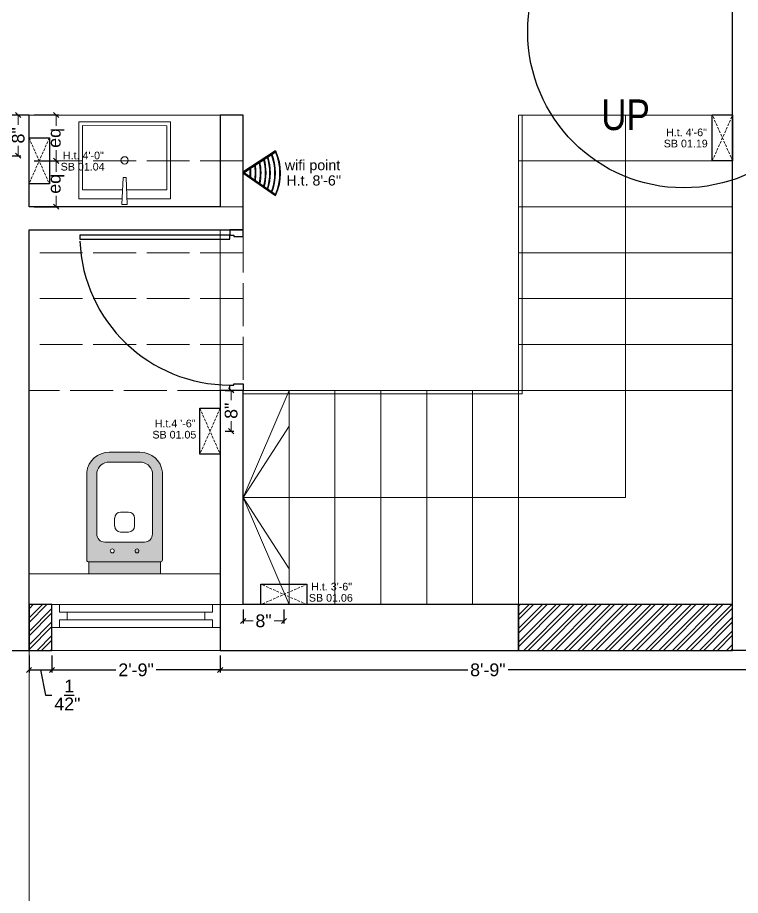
# Model space of a CAD drawing. Header units: millimetres. Extents: x 56222 to 3066687, y -650199 to -121287.
# Drawn here: x 147681.6 to 147823.4, y -179050.7 to -178878.5 of the extents above; entities that cross this region are included whole.
import ezdxf

# ---------------------------------------------------------------- set-up
doc = ezdxf.new("R2010")
doc.units = ezdxf.units.MM
doc.header["$MEASUREMENT"] = 0
doc.header["$PDMODE"] = 35
for name, pattern in [('ACAD_ISO02W100', [15, 12, -3]), ('DASHED', [0.75, 0.5, -0.25]), ('DASHED2', [0.375, 0.25, -0.125])]:
    doc.linetypes.add(name, pattern=pattern)
doc.layers.get('Defpoints').update_dxf_attribs({"color": 220})
for name, color, linetype, lineweight in [('$TD_AUDIT_GENERATED_(A0BDF17)', 32, 'Continuous', 30), ('dim05', 1, 'Continuous', 13), ('el', 7, 'Continuous', 20), ('ELEC-wires', 1, 'DASHED2', 13), ('Electrical', 84, 'Continuous', 30), ('FURNITURE', 32, 'Continuous', 9), ('GROUND FLOOR', 7, 'Continuous', 9), ('GROUND FLOOR  ( PLINE )', 251, 'Continuous', 30), ('GROUND FLOOR ( DW_RAIL )', 7, 'Continuous', 9), ('GROUND FLOOR ( STAIR )', 251, 'Continuous', 9), ('wall', 7, 'Continuous', 30), ('XX~SLAB ( BEAM )~ ( DIM )', 7, 'Continuous', 9)]:
    doc.layers.add(name, color=color, linetype=linetype, lineweight=lineweight)
for name, color, linetype in [('AR DOOR', 40, 'Continuous'), ('AR ELE-5', 134, 'Continuous'), ('GROUND FLOOR  ( Text )', 251, 'Continuous'), ('Labels and Texts', 8, 'Continuous')]:
    doc.layers.add(name, color=color, linetype=linetype)
doc.styles.add('Arial', font='arial.ttf')
doc.styles.add("Cn_BT_0'-0", font='swissc.ttf')
doc.styles.get("Standard").update_dxf_attribs({"font": 'arial.ttf', "height": 6})
doc.dimstyles.new('ISO-25', dxfattribs={"dimtxt": 2.5, "dimasz": 1, "dimexe": 0.5, "dimexo": 1, "dimtad": 0, "dimdec": 1, "dimlunit": 4, "dimtxsty": 'Standard', "dimblk": 'OBLIQUE', "dimcen": 2.5, "dimclrd": 1, "dimclre": 1, "dimclrt": 5, "dimadec": 0, "dimazin": 0, "dimtfac": 1, "dimtdec": 1, "dimtmove": 0, "dimatfit": 3, "dimfxl": 1, "dimlwd": -1, "dimarcsym": 0})

# ---------------------------------------------------------------- blocks, each defined once
blk = doc.blocks.new('*U255')
for points in [[(0, 0), (0, 1120), (-30, 1120), (-30, 0)], [(40, 0), (0, 0), (0, -30), (-10, -30), (-10, -100), (40, -100)], [(-1160, 0), (-1120, 0), (-1120, -30), (-1110, -30), (-1110, -100), (-1160, -100)]]:
    blk.add_lwpolyline(points, close=True)
at = {"layer": 'AR ELE-5', "linetype": 'ByBlock', "ltscale": 15}
blk.add_arc((1.6, -0.7), 1121.6, 92.37301, 179.96526, dxfattribs=at)
blk = doc.blocks.new('A$C3EC62B37')
at = {"layer": 'FURNITURE', "lineweight": 30, "ltscale": 0.25, "true_color": 0xffffff}
h = blk.add_hatch(color=7, dxfattribs=at)
h.dxf.hatch_style = 1
h.paths.add_polyline_path([(-12.22, 0), (-12.22, 2.35), (-26.26, 2.35), (-26.26, 0)])
h.paths.add_polyline_path([(-26.26, 2.35), (-12.22, 2.35, 0.414214), (-11.83, 2.74), (-11.83, 19.96, 0.388639), (-16.24, 23.87), (-22.38, 23.87, 0.379499), (-26.65, 19.96), (-26.65, 2.74, 0.414214)])
h.paths.add_polyline_path([(-15.35, 6.26), (-23.13, 6.26, -0.414214), (-24.7, 7.83), (-24.7, 19.96, -0.349567), (-22.37, 21.91), (-16.24, 21.91, -0.364948), (-13.78, 19.96), (-13.78, 7.83, -0.414214)], flags=16)
h.paths.add_polyline_path([(-18.46, 8.22), (-20.02, 8.22, -0.414214), (-21.2, 9.39), (-21.2, 10.96, -0.414214), (-20.02, 12.13), (-18.46, 12.13, -0.414214), (-17.28, 10.96), (-17.28, 9.39, -0.414214)], flags=0)
h.paths.add_polyline_path([(-22.06, 4.53, -1), (-21.27, 4.53, -1)], flags=16)
at = {"layer": 'FURNITURE', "color": 0, "linetype": 'ByBlock', "lineweight": -2}
for p, q in [((-22.24, 23.87), (-16.24, 23.87)), ((-22.24, 21.91), (-16.24, 21.91)), ((-26.65, 2.74), (-26.65, 19.96)), ((-24.7, 7.83), (-24.7, 19.96)), ((-13.78, 7.83), (-13.78, 19.96)), ((-11.83, 2.74), (-11.83, 19.96)), ((-20.02, 12.13), (-18.46, 12.13)), ((-21.2, 9.39), (-21.2, 10.96)), ((-17.28, 9.39), (-17.28, 10.96)), ((-20.02, 8.22), (-18.46, 8.22)), ((-23.13, 6.26), (-15.35, 6.26)), ((-26.26, 2.35), (-12.22, 2.35)), ((-26.26, 2.35), (-26.26, 0)), ((-12.22, 2.35), (-12.22, 0)), ((-26.26, 0), (-12.22, 0)), ((-26.26, 0), (-12.22, 0))]:
    blk.add_line(p, q, dxfattribs=at)
for centre in [(-21.66, 4.53), (-16.81, 4.53)]:
    blk.add_circle(centre, 0.391, dxfattribs=at)
for centre, radius, start, end in [((-22.31, 19.5), 4.37, 89.0873, 174.0395), ((-16.17, 19.5), 4.37, 5.9605, 90.9127), ((-22.31, 19.48), 2.44, 88.437, 168.6348), ((-16.17, 19.48), 2.44, 11.3652, 91.563), ((-20.02, 10.96), 1.17, 90, 180), ((-18.46, 10.96), 1.17, 0, 90), ((-20.02, 9.39), 1.17, 180, 270), ((-18.46, 9.39), 1.17, 270, 0), ((-23.13, 7.83), 1.57, 180, 270), ((-15.35, 7.83), 1.57, 270, 0), ((-26.26, 2.74), 0.391, 180, 270), ((-12.22, 2.74), 0.391, 270, 0)]:
    blk.add_arc(centre, radius, start, end, dxfattribs=at)
blk = doc.blocks.new('_Oblique')
at = {"layer": 'wall', "color": 0, "lineweight": -2}
blk.add_line((-0.5, -0.5), (0.5, 0.5), dxfattribs=at)
blk = doc.blocks.new('*D950')
at = {"layer": 'Defpoints', "color": 0, "lineweight": 30, "transparency": 16777216}
for p in [(147688.35, -179002.63), (147721.35, -179002.63), (147721.35, -179006.45)]:
    blk.add_point(p, dxfattribs=at)
at = {"layer": 'dim05', "color": 5, "linetype": 'Continuous', "lineweight": -2, "transparency": 16777216}
for p, q in [((147688.35, -179003.63), (147688.35, -179006.95)), ((147721.35, -179003.63), (147721.35, -179006.95))]:
    blk.add_line(p, q, dxfattribs=at)
at = {"layer": 'dim05', "color": 5, "linetype": 'Continuous', "lineweight": 30, "transparency": 16777216}
for p, q in [((147688.35, -179006.45), (147700.88, -179006.45)), ((147721.35, -179006.45), (147708.82, -179006.45))]:
    blk.add_line(p, q, dxfattribs=at)
at = {"layer": 'dim05', "color": 5, "lineweight": 30, "transparency": 16777216, "rotation": 180}
blk.add_blockref('_Oblique', (147688.35, -179006.45), dxfattribs=at)
at = {"layer": 'dim05', "color": 5, "lineweight": 30, "transparency": 16777216}
blk.add_blockref('_Oblique', (147721.35, -179006.45), dxfattribs=at)
at = {"layer": 'dim05', "color": 5, "lineweight": 30, "transparency": 16777216, "insert": (147704.85, -179006.45), "char_height": 2.5, "attachment_point": 5, "style": 'Arial'}
blk.add_mtext('2\'-9"', dxfattribs=at)
blk = doc.blocks.new('*D951')
at = {"layer": 'Defpoints', "color": 0, "lineweight": 30, "transparency": 16777216}
for p in [(147683.85, -179002.63), (147688.35, -179002.63), (147688.35, -179006.45)]:
    blk.add_point(p, dxfattribs=at)
at = {"layer": 'dim05', "color": 5, "linetype": 'Continuous', "lineweight": -2, "transparency": 16777216}
for p, q in [((147683.85, -179003.63), (147683.85, -179006.95)), ((147688.35, -179003.63), (147688.35, -179006.95))]:
    blk.add_line(p, q, dxfattribs=at)
at = {"layer": 'dim05', "color": 5, "linetype": 'Continuous', "lineweight": 30, "transparency": 16777216}
for p, q in [((147683.85, -179006.45), (147688.35, -179006.45)), ((147686.1, -179006.45), (147687.1, -179011.37)), ((147687.1, -179011.37), (147688.35, -179011.37))]:
    blk.add_line(p, q, dxfattribs=at)
at = {"layer": 'dim05', "color": 5, "lineweight": 30, "transparency": 16777216, "rotation": 180}
blk.add_blockref('_Oblique', (147683.85, -179006.45), dxfattribs=at)
at = {"layer": 'dim05', "color": 5, "lineweight": 30, "transparency": 16777216}
blk.add_blockref('_Oblique', (147688.35, -179006.45), dxfattribs=at)
at = {"layer": 'dim05', "color": 5, "lineweight": 30, "transparency": 16777216, "insert": (147691.37, -179011.37), "char_height": 2.5, "attachment_point": 5, "style": 'Arial'}
blk.add_mtext('4{\\H1x;\\S1/2;}"', dxfattribs=at)
blk = doc.blocks.new('*D963')
at = {"layer": 'Defpoints', "color": 0, "lineweight": 30, "transparency": 16777216}
for p in [(147721.35, -179002.63), (147826.35, -179002.63), (147826.35, -179006.45)]:
    blk.add_point(p, dxfattribs=at)
at = {"layer": 'dim05', "color": 5, "linetype": 'Continuous', "lineweight": -2, "transparency": 16777216}
for p, q in [((147721.35, -179003.63), (147721.35, -179006.95)), ((147826.35, -179003.63), (147826.35, -179006.95))]:
    blk.add_line(p, q, dxfattribs=at)
at = {"layer": 'dim05', "color": 5, "linetype": 'Continuous', "lineweight": 30, "transparency": 16777216}
for p, q in [((147721.35, -179006.45), (147769.9, -179006.45)), ((147826.35, -179006.45), (147777.8, -179006.45))]:
    blk.add_line(p, q, dxfattribs=at)
at = {"layer": 'dim05', "color": 5, "lineweight": 30, "transparency": 16777216, "rotation": 180}
blk.add_blockref('_Oblique', (147721.35, -179006.45), dxfattribs=at)
at = {"layer": 'dim05', "color": 5, "lineweight": 30, "transparency": 16777216}
blk.add_blockref('_Oblique', (147826.35, -179006.45), dxfattribs=at)
at = {"layer": 'dim05', "color": 5, "lineweight": 30, "transparency": 16777216, "insert": (147773.85, -179006.45), "char_height": 2.5, "attachment_point": 5, "style": 'Arial'}
blk.add_mtext('8\'-9"', dxfattribs=at)
blk = doc.blocks.new('6616')
at = {"color": 242, "linetype": 'DASHED', "true_color": 0xcd2027}
for p, q in [((386784.79, -36915.77), (386775.78, -36911.78)), ((386784.79, -36911.78), (386775.78, -36915.77))]:
    blk.add_line(p, q, dxfattribs=at)
at = {"layer": 'ELEC-wires', "color": 5, "linetype": 'ByBlock', "lineweight": 30, "ltscale": 4}
blk.add_lwpolyline([(386775.78, -36911.78), (386784.79, -36911.78), (386784.79, -36915.77), (386775.78, -36915.77)], close=True, dxfattribs=at)
blk = doc.blocks.new('WIFI')
at = {"layer": '$TD_AUDIT_GENERATED_(A0BDF17)', "lineweight": 13, "true_color": 0xc7c8ca}
h = blk.add_hatch(color=9, dxfattribs=at)
h.dxf.hatch_style = 1
h.paths.add_polyline_path([(3320075.15, -510037.5), (3320075.24, -510037.64, -0.206837), (3320083.72, -510037.64), (3320083.82, -510037.5, 0.208331)])
h.paths.add_polyline_path([(3320075.66, -510038.29), (3320075.76, -510038.44, -0.179121), (3320083.18, -510038.42), (3320083.28, -510038.28, 0.181041)])
h.paths.add_polyline_path([(3320076.19, -510039.11), (3320076.29, -510039.25, -0.151306), (3320082.61, -510039.23), (3320082.71, -510039.09, 0.153663)])
h.paths.add_polyline_path([(3320076.65, -510039.81), (3320076.74, -510039.95, -0.127939), (3320082.13, -510039.93), (3320082.23, -510039.78, 0.130675)])
h.paths.add_polyline_path([(3320077.21, -510040.67), (3320077.31, -510040.82, -0.099586), (3320081.53, -510040.79), (3320081.63, -510040.64, 0.102799)])
h.paths.add_polyline_path([(3320077.79, -510041.56), (3320077.89, -510041.71, -0.070714), (3320080.9, -510041.69), (3320081.01, -510041.54, 0.074439)])
h.paths.add_polyline_path([(3320080.36, -510042.46, 0.045415), (3320078.39, -510042.48), (3320078.5, -510042.64, -0.041129), (3320080.25, -510042.62)])
at = {"layer": '$TD_AUDIT_GENERATED_(A0BDF17)', "color": 5, "lineweight": 53}
for q in [(3320075.15, -510037.5), (3320083.82, -510037.5)]:
    blk.add_line((3320079.34, -510043.93), q, dxfattribs=at)
at = {"layer": '$TD_AUDIT_GENERATED_(A0BDF17)', "lineweight": 13}
for centre, radius, start, end in [((3320079.48, -510047.46), 10.86, 66.4636, 113.5364), ((3320079.48, -510048.46), 10.86, 69.5551, 110.602), ((3320079.48, -510048.46), 10.69, 69.7839, 110.4045), ((3320079.48, -510049.45), 10.86, 72.6901, 107.6338), ((3320079.48, -510049.45), 10.69, 72.9716, 107.3874), ((3320079.48, -510050.29), 10.86, 75.3462, 105.1259), ((3320079.48, -510051.29), 10.86, 78.5929, 102.0702), ((3320079.48, -510051.29), 10.69, 78.9794, 101.7278), ((3320079.48, -510052.28), 10.86, 81.9217, 98.9505), ((3320079.48, -510052.28), 10.69, 82.3715, 98.5509), ((3320079.48, -510053.28), 10.86, 85.3513, 95.7524), ((3320079.48, -510053.28), 10.69, 85.8705, 95.2913)]:
    blk.add_arc(centre, radius, start, end, dxfattribs=at)
at = {"layer": '$TD_AUDIT_GENERATED_(A0BDF17)', "color": 252, "lineweight": 13, "true_color": 0x939598}
blk.add_arc((3320079.48, -510047.46), 10.69, 66.6419, 113.3863, dxfattribs=at)
at = {"layer": 'Labels and Texts', "lineweight": 13}
blk.add_arc((3320079.48, -510050.29), 10.69, 75.6739, 104.837, dxfattribs=at)
blk = doc.blocks.new('*D972')
at = {"layer": 'Defpoints', "color": 0, "lineweight": 30, "transparency": 16777216}
for p in [(147679.35, -178897.63), (147679.35, -178905.63), (147681.73, -178905.63)]:
    blk.add_point(p, dxfattribs=at)
at = {"layer": 'dim05', "color": 1, "linetype": 'Continuous', "lineweight": -2, "transparency": 16777216}
for p, q in [((147680.35, -178897.63), (147682.23, -178897.63)), ((147680.35, -178905.63), (147682.23, -178905.63))]:
    blk.add_line(p, q, dxfattribs=at)
at = {"layer": 'dim05', "color": 1, "linetype": 'Continuous', "transparency": 16777216}
for p, q in [((147681.73, -178897.63), (147681.73, -178899.57)), ((147681.73, -178905.63), (147681.73, -178903.7))]:
    blk.add_line(p, q, dxfattribs=at)
at = {"layer": 'dim05', "color": 1, "transparency": 16777216}
for p, rotation in [((147681.73, -178897.63), 90), ((147681.73, -178905.63), 270)]:
    blk.add_blockref('_Oblique', p, dxfattribs=dict(at, rotation=rotation))
at = {"layer": 'dim05', "color": 5, "lineweight": 25, "transparency": 16777216, "insert": (147681.73, -178901.63), "char_height": 2.5, "attachment_point": 5, "rotation": 90, "style": 'Arial'}
blk.add_mtext('8"', dxfattribs=at)
blk = doc.blocks.new('*D973')
at = {"layer": 'Defpoints', "color": 0, "lineweight": 30, "transparency": 16777216}
for p in [(147725.85, -178993.63), (147733.85, -178993.63), (147733.85, -178996.84)]:
    blk.add_point(p, dxfattribs=at)
at = {"layer": 'dim05', "color": 1, "linetype": 'Continuous', "lineweight": -2, "transparency": 16777216}
for p, q in [((147725.85, -178994.63), (147725.85, -178997.34)), ((147733.85, -178994.63), (147733.85, -178997.34))]:
    blk.add_line(p, q, dxfattribs=at)
at = {"layer": 'dim05', "color": 1, "linetype": 'Continuous', "transparency": 16777216}
for p, q in [((147725.85, -178996.84), (147727.79, -178996.84)), ((147733.85, -178996.84), (147731.92, -178996.84))]:
    blk.add_line(p, q, dxfattribs=at)
at = {"layer": 'dim05', "color": 1, "transparency": 16777216, "rotation": 180}
blk.add_blockref('_Oblique', (147725.85, -178996.84), dxfattribs=at)
at = {"layer": 'dim05', "color": 1, "transparency": 16777216}
blk.add_blockref('_Oblique', (147733.85, -178996.84), dxfattribs=at)
at = {"layer": 'dim05', "color": 5, "lineweight": 25, "transparency": 16777216, "insert": (147729.85, -178996.84), "char_height": 2.5, "attachment_point": 5, "style": 'Arial'}
blk.add_mtext('8"', dxfattribs=at)
blk = doc.blocks.new('*D974')
at = {"layer": 'Defpoints', "color": 0, "lineweight": 30, "transparency": 16777216}
for p in [(147721.35, -178951.63), (147721.35, -178959.63), (147723.5, -178959.63)]:
    blk.add_point(p, dxfattribs=at)
at = {"layer": 'dim05', "color": 1, "linetype": 'Continuous', "lineweight": -2, "transparency": 16777216}
for p, q in [((147722.35, -178951.63), (147724, -178951.63)), ((147722.35, -178959.63), (147724, -178959.63))]:
    blk.add_line(p, q, dxfattribs=at)
at = {"layer": 'dim05', "color": 1, "linetype": 'Continuous', "transparency": 16777216}
for p, q in [((147723.5, -178951.63), (147723.5, -178953.57)), ((147723.5, -178959.63), (147723.5, -178957.7))]:
    blk.add_line(p, q, dxfattribs=at)
at = {"layer": 'dim05', "color": 1, "transparency": 16777216}
for p, rotation in [((147723.5, -178951.63), 90), ((147723.5, -178959.63), 270)]:
    blk.add_blockref('_Oblique', p, dxfattribs=dict(at, rotation=rotation))
at = {"layer": 'dim05', "color": 5, "lineweight": 25, "transparency": 16777216, "insert": (147723.5, -178955.63), "char_height": 2.5, "attachment_point": 5, "rotation": 90, "style": 'Arial'}
blk.add_mtext('8"', dxfattribs=at)
blk = doc.blocks.new('*D975')
at = {"layer": 'Defpoints', "color": 0, "lineweight": 30, "transparency": 16777216}
for p in [(147683.85, -178897.63), (147683.85, -178906.63), (147689.18, -178906.63)]:
    blk.add_point(p, dxfattribs=at)
at = {"layer": 'dim05', "color": 1, "linetype": 'Continuous', "lineweight": -2, "transparency": 16777216}
for p, q in [((147684.85, -178897.63), (147689.68, -178897.63)), ((147684.85, -178906.63), (147689.68, -178906.63))]:
    blk.add_line(p, q, dxfattribs=at)
at = {"layer": 'dim05', "color": 1, "linetype": 'Continuous', "transparency": 16777216}
for p, q in [((147689.18, -178897.63), (147689.18, -178899.76)), ((147689.18, -178906.63), (147689.18, -178904.51))]:
    blk.add_line(p, q, dxfattribs=at)
at = {"layer": 'dim05', "color": 1, "transparency": 16777216}
for p, rotation in [((147689.18, -178897.63), 90), ((147689.18, -178906.63), 270)]:
    blk.add_blockref('_Oblique', p, dxfattribs=dict(at, rotation=rotation))
at = {"layer": 'dim05', "color": 5, "lineweight": 25, "transparency": 16777216, "insert": (147689.18, -178902.13), "char_height": 2.5, "attachment_point": 5, "rotation": 90, "style": 'Arial'}
blk.add_mtext('eq', dxfattribs=at)
blk = doc.blocks.new('*D976')
at = {"layer": 'Defpoints', "color": 0, "lineweight": 30, "transparency": 16777216}
for p in [(147683.85, -178906.63), (147689.18, -178906.63), (147683.85, -178915.63)]:
    blk.add_point(p, dxfattribs=at)
at = {"layer": 'dim05', "color": 1, "linetype": 'Continuous', "lineweight": -2, "transparency": 16777216}
for p, q in [((147684.85, -178906.63), (147689.68, -178906.63)), ((147684.85, -178915.63), (147689.68, -178915.63))]:
    blk.add_line(p, q, dxfattribs=at)
at = {"layer": 'dim05', "color": 1, "linetype": 'Continuous', "transparency": 16777216}
for p, q in [((147689.18, -178906.63), (147689.18, -178908.76)), ((147689.18, -178915.63), (147689.18, -178913.51))]:
    blk.add_line(p, q, dxfattribs=at)
at = {"layer": 'dim05', "color": 1, "transparency": 16777216}
for p, rotation in [((147689.18, -178906.63), 90), ((147689.18, -178915.63), 270)]:
    blk.add_blockref('_Oblique', p, dxfattribs=dict(at, rotation=rotation))
at = {"layer": 'dim05', "color": 5, "lineweight": 25, "transparency": 16777216, "insert": (147689.18, -178911.13), "char_height": 2.5, "attachment_point": 5, "rotation": 90, "style": 'Arial'}
blk.add_mtext('eq', dxfattribs=at)

msp = doc.modelspace()

# ---------------------------------------------------------------- hatches: boundary and pattern name
at = {"layer": 'GROUND FLOOR  ( PLINE )', "lineweight": 5}
h = msp.add_hatch(dxfattribs=at)
h.set_pattern_fill('ANSI32', color=3, scale=5)
h.set_pattern_definition([(45, (-587.3341, -1615.5918), (-1.325825215, 1.325825215), []), (45, (-586.4502, -1615.5918), (-1.325825215, 1.325825215), [])])
h.paths.add_polyline_path([(147688.3534, -178993.6344), (147683.8534, -178993.6344), (147683.8534, -179002.6344), (147688.3534, -179002.6344)])
h.paths.add_polyline_path([(147821.8534, -178993.6344), (147779.8534, -178993.6344), (147779.8534, -179002.6344), (147821.8534, -179002.6344)])
h.paths.add_polyline_path([(147821.8534, -178993.6344), (147821.8534, -179002.6344)])

# ---------------------------------------------------------------- linework, layer by layer
at = {"layer": 'FURNITURE'}
for points in [[(147702.1062, -178914.0941), (147693.5951, -178914.0796), (147693.6039, -178898.9857), (147711.6039, -178899.0063), (147711.5951, -178914.1002), (147703.0827, -178914.0947)], [(147702.1939, -178912.2937), (147694.3165, -178912.2797), (147694.3236, -178899.7063), (147710.8833, -178899.726), (147710.8762, -178912.2993), (147702.9975, -178912.2942)]]:
    msp.add_lwpolyline(points, dxfattribs=at)
msp.add_lwpolyline([(147702.8831, -178909.8779), (147702.3115, -178909.8775), (147702.0536, -178915.1743), (147703.1339, -178915.175)], close=True, dxfattribs=at)
msp.add_circle((147702.5995, -178906.5326), 0.7202, dxfattribs=at)
at = {"layer": 'GROUND FLOOR'}
for p, q in [((147821.8534, -178848.1344), (147821.8534, -179002.6344)), ((147721.3534, -178915.6344), (147721.3534, -178897.6344)), ((147725.8534, -178920.1344), (147725.8534, -178897.6344)), ((147721.3534, -179002.6344), (147721.3534, -178920.1344)), ((147725.8534, -178993.6344), (147725.8534, -178951.6344)), ((147821.8534, -178993.6344), (147688.3534, -178993.6344)), ((147920.8534, -179002.6344), (147520.3534, -179002.6344)), ((147683.8534, -179002.6344), (147683.8534, -179114.8844))]:
    msp.add_line(p, q, dxfattribs=at)
at = {"layer": 'GROUND FLOOR', "color": 5}
msp.add_line((147725.8534, -178920.1344), (147683.8534, -178920.1344), dxfattribs=at)
at = {"layer": 'GROUND FLOOR'}
msp.add_lwpolyline([(147779.8534, -178897.6344), (147779.8534, -178951.6344), (147725.8534, -178951.6344)], dxfattribs=at)
at = {"layer": 'GROUND FLOOR  ( PLINE )', "lineweight": 0}
msp.add_line((147721.3534, -178987.6344), (147683.8534, -178987.6344), dxfattribs=at)
at = {"layer": 'GROUND FLOOR  ( PLINE )'}
msp.add_lwpolyline([(147826.3534, -178980.1344), (147854.8484, -178980.1344), (147854.8484, -178984.6344), (147826.3534, -178984.6344), (147826.3534, -179002.6344), (147821.8534, -179002.6344), (147821.8534, -178848.1344), (147850.3534, -178848.1344), (147850.3534, -178852.6344), (147836.8534, -178852.6344)], dxfattribs=at)
for points in [[(147683.8534, -178920.1344), (147725.8534, -178920.1344), (147725.8534, -178897.6344), (147721.3534, -178897.6344), (147721.3534, -178915.6344), (147683.8534, -178915.6344), (147683.8534, -178897.6344), (147679.3534, -178897.6344), (147679.3534, -178993.6344), (147652.3534, -178993.6344), (147652.3534, -179002.6344), (147683.8534, -179002.6344)], [(147779.8534, -178993.6344), (147725.8534, -178993.6344), (147725.8534, -178951.6344), (147721.3534, -178951.6344), (147721.3534, -179002.6344), (147779.8534, -179002.6344)]]:
    msp.add_lwpolyline(points, close=True, dxfattribs=at)
at = {"layer": 'GROUND FLOOR  ( PLINE )', "color": 3}
for points in [[(147688.3534, -178993.6344), (147683.8534, -178993.6344), (147683.8534, -179002.6344), (147688.3534, -179002.6344)], [(147779.8534, -179002.6344), (147821.8534, -179002.6344), (147821.8534, -178993.6344), (147779.8534, -178993.6344)]]:
    msp.add_lwpolyline(points, close=True, dxfattribs=at)
at = {"layer": 'GROUND FLOOR ( DW_RAIL )'}
msp.add_lwpolyline([(147721.3534, -178993.6344), (147719.8534, -178993.6344), (147719.8534, -178995.1344), (147718.3534, -178995.1344), (147718.3534, -178996.6344), (147691.3534, -178996.6344), (147691.3534, -178995.1344), (147689.8534, -178995.1344), (147689.8534, -178993.6344), (147688.3534, -178993.6344), (147688.3534, -178998.1344), (147689.8534, -178998.1344), (147689.8534, -178996.6344), (147691.3534, -178996.6344), (147691.3534, -178995.1344), (147718.3534, -178995.1344), (147718.3534, -178996.6344), (147719.8534, -178996.6344), (147719.8534, -178998.1344), (147721.3534, -178998.1344), (147721.3534, -178993.6344), (147688.3534, -178993.6344), (147688.3534, -178998.1344), (147721.3534, -178998.1344)], close=True, dxfattribs=at)
at = {"layer": 'GROUND FLOOR ( STAIR )', "color": 5, "linetype": 'ACAD_ISO02W100', "ltscale": 0.7}
for p, q in [((147725.8534, -178897.6344), (147683.8534, -178897.6344)), ((147725.8534, -178906.6344), (147683.8534, -178906.6344)), ((147725.8534, -178915.6344), (147683.8534, -178915.6344)), ((147725.8534, -178920.1344), (147725.8534, -178951.6344)), ((147725.8534, -178924.6344), (147683.8534, -178924.6344)), ((147725.8534, -178933.6344), (147683.8534, -178933.6344)), ((147725.8534, -178942.6344), (147683.8534, -178942.6344)), ((147721.3534, -178951.6344), (147683.8534, -178951.6344))]:
    msp.add_line(p, q, dxfattribs=at)
at = {"layer": 'GROUND FLOOR ( STAIR )'}
for p, q in [((147821.8534, -178897.6344), (147779.8534, -178897.6344)), ((147779.8534, -178897.6344), (147779.8534, -178993.6344)), ((147821.8534, -178906.6344), (147779.8534, -178906.6344)), ((147821.8534, -178915.6344), (147779.8534, -178915.6344)), ((147821.8534, -178924.6344), (147779.8534, -178924.6344)), ((147821.8534, -178933.6344), (147779.8534, -178933.6344)), ((147821.8534, -178942.6344), (147779.8534, -178942.6344)), ((147821.8534, -178951.6344), (147725.8534, -178951.6344)), ((147734.8534, -178951.6344), (147734.8534, -178993.6344)), ((147743.8534, -178951.6344), (147743.8534, -178993.6344)), ((147752.8534, -178951.6344), (147752.8534, -178993.6344)), ((147761.8534, -178951.6344), (147761.8534, -178993.6344)), ((147770.8534, -178951.6344), (147770.8534, -178993.6344))]:
    msp.add_line(p, q, dxfattribs=at)
msp.add_lwpolyline([(147725.8534, -178972.6344), (147734.8534, -178951.6344), (147734.8534, -178958.6344), (147725.8534, -178972.6344), (147734.8534, -178993.6344), (147734.8534, -178986.6344), (147725.8534, -178972.6344), (147800.8534, -178972.6344), (147800.8534, -178897.6344)], dxfattribs=at)
msp.add_lwpolyline([(147725.8534, -178951.6344), (147779.8534, -178951.6344), (147779.8534, -178897.6344), (147780.5534, -178897.6344), (147780.5534, -178952.3344), (147725.8534, -178952.3344)], close=True, dxfattribs=at)
at = {"layer": 'XX~SLAB ( BEAM )~ ( DIM )'}
msp.add_line((147683.8534, -178897.6344), (147721.3534, -178897.6344), dxfattribs=at)
at = {"layer": 'XX~SLAB ( BEAM )~ ( DIM )', "color": 242, "lineweight": 30, "true_color": 0xcd2027}
msp.add_circle((147812.2407, -178881.3548), 30.5592, dxfattribs=at)

# ---------------------------------------------------------------- block references
at = {"color": 1, "lineweight": 35, "rotation": 270}
msp.add_blockref('WIFI', (657769.7832, 3141170.4551), dxfattribs=at)
at = {"layer": 'AR DOOR', "linetype": 'ByBlock', "lineweight": -2, "extrusion": (0, 0, -1), "xscale": -0.02624999999989069, "yscale": 0.02624999999989069, "zscale": -0.02624999999989069, "rotation": 270}
msp.add_blockref('*U255', (-147723.2284, -178921.1844), dxfattribs=at)
at = {"layer": 'el', "color": 1}
for p, rotation in [((184733.6372, 207878.1578), 270), ((110772.0697, -565686.9217), 90), ((110805.5828, -565739.9217), 90)]:
    msp.add_blockref('6616', p, dxfattribs=dict(at, rotation=rotation))
msp.add_blockref('6616', (-239046.4338, -142077.8638), dxfattribs=at)
at = {"layer": 'FURNITURE'}
msp.add_blockref('A$C3EC62B37', (147721.8424, -178987.6344), dxfattribs=at)

# ---------------------------------------------------------------- texts
at = {"layer": 'Electrical', "color": 240, "true_color": 0xed1f24, "transparency": 33554687}
for s, height, p in [('H.t. 4\'-6"', 1.5, (147808.8016, -178901.7849)), ('H.t. 4\'-0"', 1.5, (147690.5071, -178906.3216)), ("H.t. 8'-6''", 2, (147734.3285, -178911.4631, 0.0286)), ('H.t.4 \'-6"', 1.5, (147708.5028, -178958.873)), ('H.t. 3\'-6"', 1.5, (147739.1951, -178990.865))]:
    msp.add_text(s, height=height, dxfattribs=at).set_placement(p)
at = {"layer": 'Electrical', "color": 5, "transparency": 33554687}
for s, height, p in [('SB 01.19', 1.5, (147808.3504, -178903.9827)), ('wifi point', 2, (147734.0246, -178908.4605, 0.0286)), ('SB 01.04 ', 1.5, (147690.0559, -178908.5194)), ('SB 01.05 ', 1.5, (147708.0516, -178961.0708)), ('SB 01.06 ', 1.5, (147738.744, -178993.0628))]:
    msp.add_text(s, height=height, dxfattribs=at).set_placement(p)
at = {"layer": 'GROUND FLOOR  ( Text )', "insert": (147800.8534, -178897.6344), "char_height": 6, "attachment_point": 5, "style": "Cn_BT_0'-0"}
msp.add_mtext('UP', dxfattribs=at)

# ---------------------------------------------------------------- dimensions: what is measured, and where the dimension line sits
at = {"layer": 'dim05', "color": 27, "lineweight": 25, "true_color": 0x7d5120}
for base, p1, p2, picture, middle in [((147681.7323, -178905.6344), (147679.3534, -178897.6344), (147679.3534, -178905.6344), '*D972', (147681.7323, -178901.6344)), ((147723.4978, -178959.6344), (147721.3534, -178951.6344), (147721.3534, -178959.6344), '*D974', (147723.4978, -178955.6344))]:
    dim = msp.add_linear_dim(base=base, p1=p1, p2=p2, angle=90, dimstyle='ISO-25', override={"dimtxsty": 'Arial'}, dxfattribs=at)
    dim.commit()
    dim.dimension.update_dxf_attribs({"geometry": picture, "text_midpoint": middle})
for p1, angle, picture, middle in [((147683.8534, -178897.6344), 90, '*D975', (147689.1825, -178902.1344)), ((147683.8534, -178915.6344), 270, '*D976', (147689.1825, -178911.1344))]:
    dim = msp.add_linear_dim(base=(147689.1825, -178906.6344), p1=p1, p2=(147683.8534, -178906.6344), angle=angle, text='eq', dimstyle='ISO-25', override={"dimtxsty": 'Arial'}, dxfattribs=at)
    dim.commit()
    dim.dimension.update_dxf_attribs({"geometry": picture, "text_midpoint": middle})
dim = msp.add_linear_dim(base=(147733.8534, -178996.8438), p1=(147725.8534, -178993.6344), p2=(147733.8534, -178993.6344), dimstyle='ISO-25', override={"dimtxsty": 'Arial'}, dxfattribs=at)
dim.commit()
dim.dimension.update_dxf_attribs({"geometry": '*D973', "text_midpoint": (147729.8534, -178996.8438)})
at = {"layer": 'dim05', "color": 27, "lineweight": 30, "true_color": 0x7d5120}
dim = msp.add_linear_dim(base=(147688.3534, -179006.4486), p1=(147683.8534, -179002.6344), p2=(147688.3534, -179002.6344), dimstyle='ISO-25', override={"dimtxsty": 'Arial', "dimclrd": 5, "dimclre": 5, "dimtmove": 1, "dimlwd": 30}, dxfattribs=at)
dim.commit()
dim.dimension.update_dxf_attribs({"geometry": '*D951', "text_midpoint": (147688.9758, -179011.3709), "dimtype": 160})
for base, p1, p2, picture, middle in [((147721.3534, -179006.4486), (147688.3534, -179002.6344), (147721.3534, -179002.6344), '*D950', (147704.8534, -179006.4486)), ((147826.3534, -179006.4486), (147721.3534, -179002.6344), (147826.3534, -179002.6344), '*D963', (147773.8534, -179006.4486))]:
    dim = msp.add_linear_dim(base=base, p1=p1, p2=p2, dimstyle='ISO-25', override={"dimtxsty": 'Arial', "dimclrd": 5, "dimclre": 5, "dimlwd": 30}, dxfattribs=at)
    dim.commit()
    dim.dimension.update_dxf_attribs({"geometry": picture, "text_midpoint": middle})

doc.saveas('drawing.dxf')
